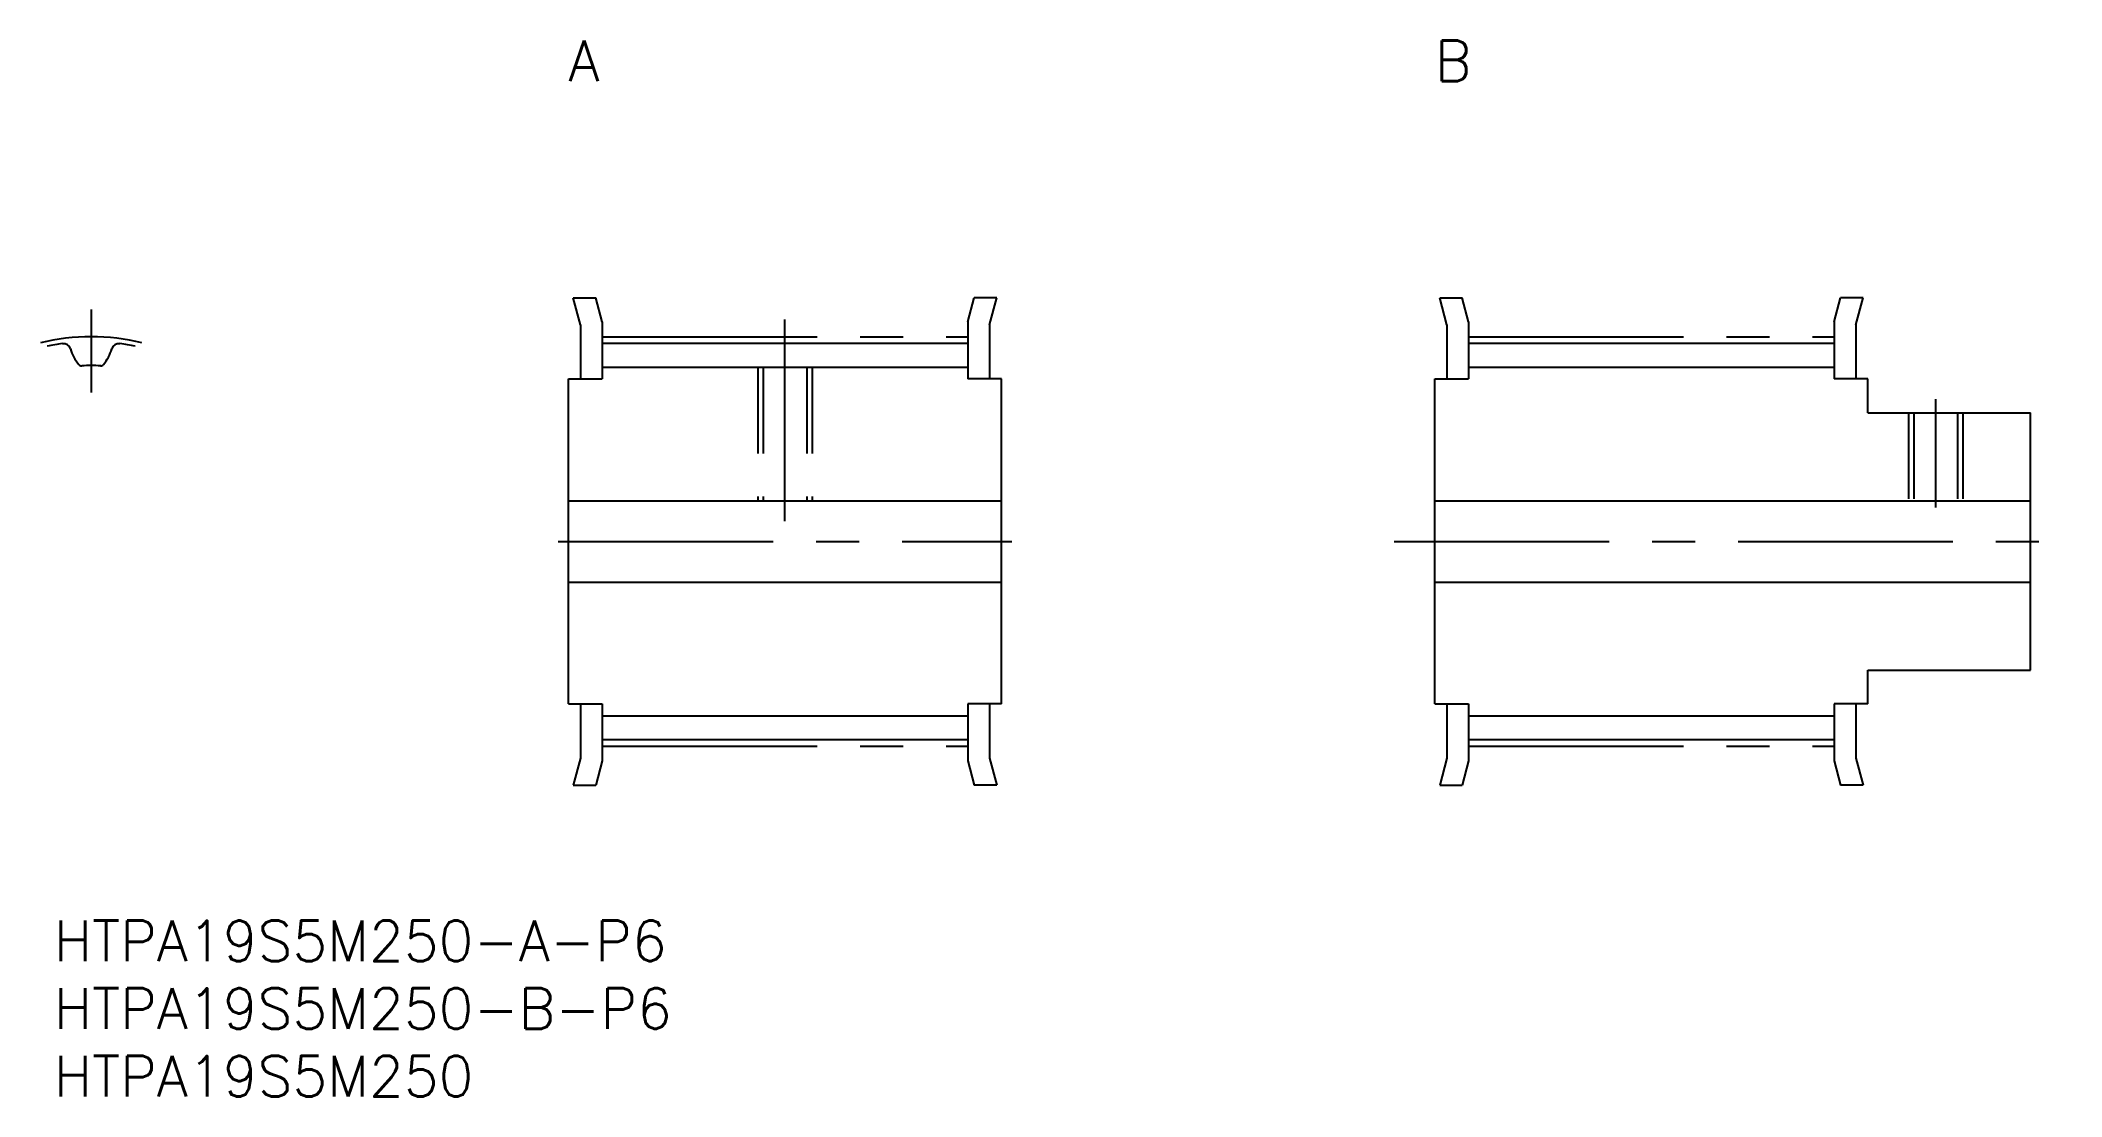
# Model space of a CAD drawing. Extents: x -1 to 148, y -13 to 65.
import ezdxf

# ---------------------------------------------------------------- set-up
doc = ezdxf.new("R2010")
doc.units = 0
doc.header["$LTSCALE"] = 0.5
doc.linetypes.add('CENTER', pattern=[50.8, 31.75, -6.35, 6.35, -6.35])
doc.linetypes.add('DASHED', pattern=[19.05, 12.7, -6.35])
for name, color, linetype in [('MSM_CENTER', 1, 'CENTER'), ('MSM_CONTINUOUS', 7, 'CONTINUOUS'), ('MSM_DASHED', 4, 'DASHED'), ('MSM_PART_NUMBER', 7, 'CONTINUOUS')]:
    doc.layers.add(name, color=color, linetype=linetype)
doc.styles.get("Standard").update_dxf_attribs({"font": 'txt.shx', "height": 3, "bigfont": 'bigfont.shx'})

# ---------------------------------------------------------------- blocks, each defined once
blk = doc.blocks.new('*U5')
at = {"layer": 'MSM_PART_NUMBER'}
blk.add_text('HTPA19S5M250-A-P6', height=3, dxfattribs=at).set_placement((0, -3))
blk = doc.blocks.new('*U6')
at = {"layer": 'MSM_PART_NUMBER'}
blk.add_text('HTPA19S5M250-B-P6', height=3, dxfattribs=at).set_placement((0, -8))
blk = doc.blocks.new('*U7')
at = {"layer": 'MSM_PART_NUMBER'}
blk.add_text('HTPA19S5M250', height=3, dxfattribs=at).set_placement((0, -13))
blk = doc.blocks.new('*U8')
at = {"layer": 'MSM_PART_NUMBER'}
blk.add_text('A', height=3, dxfattribs=at).set_placement((38, 62))
blk = doc.blocks.new('*U9')
at = {"layer": 'MSM_PART_NUMBER'}
blk.add_text('B', height=3, dxfattribs=at).set_placement((102, 62))

msp = doc.modelspace()

# ---------------------------------------------------------------- linework, layer by layer
at = {"layer": 'MSM_CENTER'}
for p, q in [((2.75, 45.12), (2.75, 38.99)), ((54, 29.5), (54, 44.38)), ((40.5, 43.12), (67.5, 43.12)), ((104.5, 43.12), (131.5, 43.12)), ((139, 30.51), (139, 38.51)), ((37.25, 28), (70.75, 28)), ((99, 28), (148.3, 28)), ((40.5, 12.88), (67.5, 12.88)), ((104.5, 12.88), (131.5, 12.88))]:
    msp.add_line(p, q, dxfattribs=at)
msp.add_arc((2.75, 27.2), 15.92, 76.3714, 103.6286, dxfattribs=at)
at = {"layer": 'MSM_CONTINUOUS'}
for p, q in [((38.9, 44), (38.36, 46)), ((38.36, 46), (40.02, 46)), ((40.5, 44.21), (40.02, 46)), ((67.5, 44.21), (67.98, 46)), ((69.64, 46), (67.98, 46)), ((69.1, 44), (69.64, 46)), ((102.9, 44), (102.36, 46)), ((102.36, 46), (104.02, 46)), ((104.5, 44.21), (104.02, 46)), ((131.5, 44.21), (131.98, 46)), ((133.64, 46), (131.98, 46)), ((133.1, 44), (133.64, 46)), ((38.9, 44), (38.9, 40)), ((40.5, 44.21), (40.5, 40)), ((67.5, 44.21), (67.5, 40)), ((69.1, 44), (69.1, 40)), ((102.9, 44), (102.9, 40)), ((104.5, 44.21), (104.5, 40)), ((131.5, 44.21), (131.5, 40)), ((133.1, 44), (133.1, 40)), ((40.5, 42.64), (67.5, 42.64)), ((104.5, 42.64), (131.5, 42.64)), ((40.5, 40.87), (67.5, 40.87)), ((104.5, 40.87), (131.5, 40.87)), ((38, 16), (38, 40)), ((38, 40), (40.5, 40)), ((70, 40), (67.5, 40)), ((70, 16), (70, 40)), ((102, 40), (104.5, 40)), ((102, 16), (102, 40)), ((134, 40), (131.5, 40)), ((134, 37.5), (134, 40)), ((134, 37.5), (146, 37.5)), ((146, 18.5), (146, 37.5)), ((38, 31), (70, 31)), ((102, 31), (146, 31)), ((38, 25), (70, 25)), ((102, 25), (146, 25)), ((134, 16), (134, 18.5)), ((134, 18.5), (146, 18.5)), ((38, 16), (40.5, 16)), ((38.9, 16), (38.9, 12)), ((40.5, 16), (40.5, 11.79)), ((40.5, 15.13), (67.5, 15.13)), ((70, 16), (67.5, 16)), ((67.5, 16), (67.5, 11.79)), ((69.1, 16), (69.1, 12)), ((102, 16), (104.5, 16)), ((102.9, 16), (102.9, 12)), ((104.5, 16), (104.5, 11.79)), ((104.5, 15.13), (131.5, 15.13)), ((134, 16), (131.5, 16)), ((131.5, 16), (131.5, 11.79)), ((133.1, 16), (133.1, 12)), ((38.9, 12), (38.36, 10)), ((40.5, 13.36), (67.5, 13.36)), ((69.1, 12), (69.64, 10)), ((102.9, 12), (102.36, 10)), ((104.5, 13.36), (131.5, 13.36)), ((133.1, 12), (133.64, 10)), ((40.5, 11.79), (40.02, 10)), ((67.5, 11.79), (67.98, 10)), ((104.5, 11.79), (104.02, 10)), ((131.5, 11.79), (131.98, 10)), ((38.36, 10), (40.02, 10)), ((69.64, 10), (67.98, 10)), ((102.36, 10), (104.02, 10)), ((133.64, 10), (131.98, 10))]:
    msp.add_line(p, q, dxfattribs=at)
for centre, radius, start, end in [((2.75, 27.32), 15.44, 97.9029, 102.1552), ((0.7, 42.06), 0.55, 16.2816, 97.9029), ((4.37, 43.14), 3.28, 196.2816, 219.3811), ((1.12, 43.14), 3.28, 320.6189, 343.7184), ((4.8, 42.06), 0.55, 82.0971, 163.7184), ((2.75, 27.32), 15.44, 77.8448, 82.0971), ((2.04, 41.22), 0.25, 219.3811, 272.9377), ((2.75, 27.32), 13.67, 87.0623, 92.9377), ((3.46, 41.22), 0.25, 267.0623, 320.6189)]:
    msp.add_arc(centre, radius, start, end, dxfattribs=at)
at = {"layer": 'MSM_DASHED'}
for p, q in [((52, 40.85), (52, 31)), ((52.38, 40.85), (52.38, 31)), ((55.62, 40.85), (55.62, 31)), ((56, 40.85), (56, 31)), ((137, 37.5), (137, 31)), ((137.38, 37.5), (137.38, 31)), ((140.62, 37.5), (140.62, 31)), ((141, 37.5), (141, 31))]:
    msp.add_line(p, q, dxfattribs=at)

# ---------------------------------------------------------------- block references
at = {"layer": 'MSM_CONTINUOUS'}
for name in ['*U8', '*U9', '*U5', '*U6', '*U7']:
    msp.add_blockref(name, (0, 0), dxfattribs=at)

doc.saveas('drawing.dxf')
